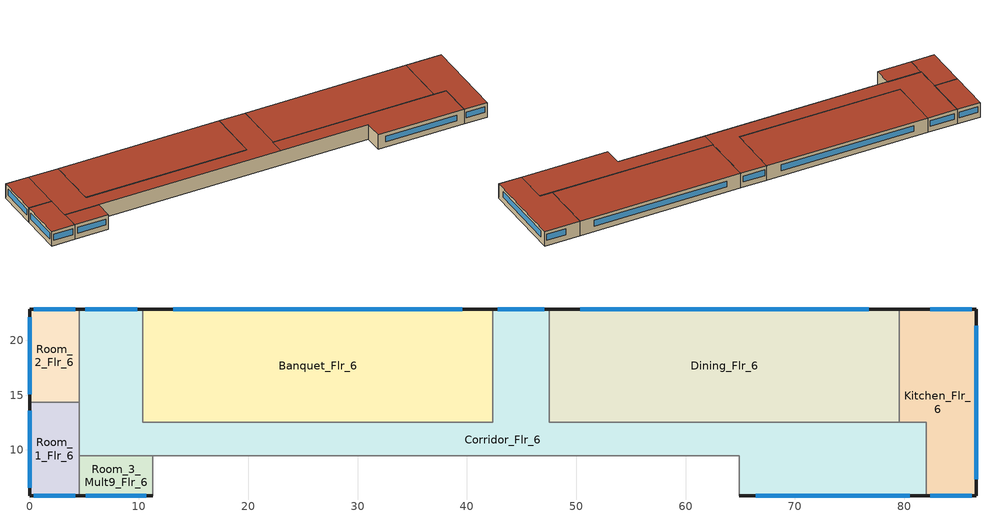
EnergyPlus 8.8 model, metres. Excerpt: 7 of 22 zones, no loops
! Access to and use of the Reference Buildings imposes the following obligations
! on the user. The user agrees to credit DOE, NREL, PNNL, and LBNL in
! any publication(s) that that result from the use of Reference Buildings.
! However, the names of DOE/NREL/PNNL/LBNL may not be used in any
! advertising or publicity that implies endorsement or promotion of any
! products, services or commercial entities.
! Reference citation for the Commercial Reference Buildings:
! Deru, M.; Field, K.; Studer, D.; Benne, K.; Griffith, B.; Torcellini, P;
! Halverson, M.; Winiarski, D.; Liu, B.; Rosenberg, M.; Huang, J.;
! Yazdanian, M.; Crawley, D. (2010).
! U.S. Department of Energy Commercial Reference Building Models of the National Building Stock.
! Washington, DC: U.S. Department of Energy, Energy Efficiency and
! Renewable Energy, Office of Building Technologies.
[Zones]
Banquet_Flr_6
 floor adiabatic (INT-FLOOR-TOPSIDE): 42.37,22.86 42.37,12.5 10.36,12.5 10.36,22.86 z16.15
 wall outside (Mass Res Ext Wall): 42.37,22.86 10.36,22.86 z16.15:19.2
 wall to Corridor_Flr_6 (int-walls): 10.36,22.86 10.36,12.5 42.37,12.5 42.37,22.86 z16.15:19.2
 window (Window Non-res Fixed): 39.57,22.86 13.16,22.86 z17.26:18.48
 roof outside (IEAD Res Roof): 10.36,22.86 10.36,12.5 42.37,12.5 42.37,22.86 z19.2
Corridor_Flr_6
 floor adiabatic (INT-FLOOR-TOPSIDE): 4.57,9.45 4.57,22.86 10.36,22.86 10.36,12.5 42.37,12.5 42.37,22.86 47.55,22.86 47.55,12.5 81.99,12.5 81.99,5.79 64.92,5.79 64.92,9.45 z16.15
 wall outside (Mass Res Ext Wall): 10.36,22.86 4.57,22.86 / 47.55,22.86 42.37,22.86 / 64.92,5.79 81.99,5.79 z16.15:19.2
 wall adiabatic (int-walls): 4.57,22.86 4.57,9.45 64.92,9.45 64.92,5.79 / 81.99,12.5 47.55,12.5 z16.15:19.2
 wall to Dining_Flr_6 (int-walls): 47.55,12.5 47.55,22.86 z16.15:19.2
 wall to Kitchen_Flr_6 (int-walls): 81.99,5.79 81.99,12.5 z16.15:19.2
 window (Window Non-res Fixed): 9.86,22.86 5.08,22.86 / 47.09,22.86 42.82,22.86 / 66.42,5.79 80.5,5.79 z17.26:18.48
 roof outside (IEAD Res Roof): 4.57,9.45 47.55,9.45 47.55,22.86 42.37,22.86 42.37,12.5 10.36,12.5 10.36,22.86 4.57,22.86 z19.2; 47.55,9.45 64.92,9.45 64.92,5.79 81.99,5.79 81.99,12.5 47.55,12.5 z19.2
Dining_Flr_6
 floor adiabatic (INT-FLOOR-TOPSIDE): 79.55,22.86 79.55,12.5 47.55,12.5 47.55,22.86 z16.15
 wall outside (Mass Res Ext Wall): 79.55,22.86 47.55,22.86 z16.15:19.2
 wall to Kitchen_Flr_6 (int-walls): 79.55,12.5 79.55,22.86 z16.15:19.2
 wall adiabatic (int-walls): 47.55,12.5 79.55,12.5 z16.15:19.2
 window (Window Non-res Fixed): 76.75,22.86 50.35,22.86 z17.26:18.48
 roof outside (IEAD Res Roof): 47.55,22.86 47.55,12.5 79.55,12.5 79.55,22.86 z19.2
Kitchen_Flr_6
 floor adiabatic (INT-FLOOR-TOPSIDE): 79.55,12.5 79.55,22.86 86.56,22.86 86.56,5.79 81.99,5.79 81.99,12.5 z16.15
 wall outside (Mass Res Ext Wall): 81.99,5.79 86.56,5.79 86.56,22.86 79.55,22.86 z16.15:19.2
 wall adiabatic (int-walls): 79.55,12.5 81.99,12.5 z16.15:19.2
 window (Window Non-res Fixed): 82.39,5.79 86.16,5.79 / 86.56,7.29 86.56,21.37 / 86.16,22.86 82.39,22.86 z17.26:18.48
 roof outside (IEAD Res Roof): 79.55,12.5 81.99,12.5 81.99,5.79 86.56,5.79 86.56,22.86 79.55,22.86 z19.2
Room_1_Flr_6
 floor adiabatic (INT-FLOOR-TOPSIDE): 4.57,14.33 4.57,5.79 0,5.79 0,14.33 z16.15
 wall outside (Mass Res Ext Wall): 0,14.33 0,5.79 4.57,5.79 z16.15:19.2
 wall adiabatic (int-walls): 4.57,5.79 4.57,14.33 z16.15:19.2
 wall to Room_2_Flr_6 (int-walls): 4.57,14.33 0,14.33 z16.15:19.2
 window (Window Res Fixed): 0.4,5.79 4.17,5.79 / 0,13.58 0,6.54 z17.26:18.48
 roof outside (IEAD Res Roof): 0,14.33 0,5.79 4.57,5.79 4.57,14.33 z19.2
Room_2_Flr_6
 floor adiabatic (INT-FLOOR-TOPSIDE): 4.57,22.86 4.57,14.33 0,14.33 0,22.86 z16.15
 wall outside (Mass Res Ext Wall): 4.57,22.86 0,22.86 0,14.33 z16.15:19.2
 wall adiabatic (int-walls): 4.57,14.33 4.57,22.86 z16.15:19.2
 window (Window Res Fixed): 4.17,22.86 0.4,22.86 / 0,22.11 0,15.07 z17.26:18.48
 roof outside (IEAD Res Roof): 0,22.86 0,14.33 4.57,14.33 4.57,22.86 z19.2
Room_3_Mult9_Flr_6
 floor adiabatic (INT-FLOOR-TOPSIDE): 11.28,9.45 11.28,5.79 4.57,5.79 4.57,9.45 z16.15
 wall outside (Mass Res Ext Wall): 4.57,5.79 11.28,5.79 z16.15:19.2
 wall adiabatic (int-walls): 11.28,5.79 11.28,9.45 4.57,9.45 4.57,5.79 z16.15:19.2
 window (Window Res Fixed): 5.16,5.79 10.69,5.79 z17.26:18.48
 roof outside (IEAD Res Roof): 4.57,9.45 4.57,5.79 11.28,5.79 11.28,9.45 z19.2
[Building]
Ref Bldg Large Hotel New2004_v1.3_5.0: North Axis {deg}=0; Terrain=City; Loads Convergence Tolerance Value=0.04; Temperature Convergence Tolerance Value {deltaC}=0.2; Solar Distribution=FullInteriorAndExterior; Maximum Number of Warmup Days=25; Minimum Number of Warmup Days=6
[Site:Location]
USA MD-BALTIMORE: Latitude {deg}=39.17; Longitude {deg}=-76.67; Time Zone {hr}=-5; Elevation {m}=47
[SizingPeriod:DesignDay] Day of Month=21; Humidity Condition Type=Wetbulb; Barometric Pressure {Pa}=100762; Rain Indicator=No; Snow Indicator=No; Daylight Saving Time Indicator=No; Solar Model Indicator=ASHRAEClearSky
Name | Month | Day Type | Maximum Dry-Bulb Temperature {C} | Daily Dry-Bulb Temperature Range {deltaC} | Wetbulb or DewPoint at Maximum Dry-Bulb {C} | Wind Speed {m/s} | Wind Direction {deg} | Sky Clearness
BALTIMORE Ann Htg 99.6% Condns DB | 1 | WinterDesignDay | -11 | 0 | -11 | 3.9 | 270 | 0
BALTIMORE Ann Clg .4% Condns WB=>MDB | 7 | SummerDesignDay | 31.3 | 10.4 | 25.6 | 4.7 | 280 | 1
[Site:WaterMainsTemperature]
Calculation Method=CORRELATION; Annual Average Outdoor Air Temperature {C}=12.56; Maximum Difference In Monthly Average Outdoor Air Temperatures {deltaC}=25.2
[Site:GroundTemperature:BuildingSurface]
19.713, 19.665, 19.706, 19.745, 20.486, 22.11, 22.459, 22.554, 22.169, 20.607, 20.047, 19.805
[Construction]
Mass Res Ext Wall: 1IN Stucco, 8IN Concrete HW, Mass Res Wall Insulation, 1/2IN Gypsum
IEAD Res Roof: Roof Membrane, IEAD Res Roof Insulation, Metal Decking
int-walls: 1/2IN Gypsum, 1/2IN Gypsum
INT-FLOOR-TOPSIDE: MAT-CC05 4 HW CONCRETE, CP02 CARPET PAD
Window Non-res Fixed: NonRes Fixed Assembly Window
Window Res Fixed: Res Fixed Assembly Window
InteriorFurnishings: Std Wood 6inch
[Material] Thermal Absorptance=0.9
Name | Roughness | Thickness {m} | Conductivity {W/m-K} | Density {kg/m3} | Specific Heat {J/kg-K} | Solar Absorptance | Visible Absorptance
Mass Res Wall Insulation | MediumRough | 0.0623673 | 0.049 | 265 | 836.8 | 0.7 | 0.7
IEAD Res Roof Insulation | MediumRough | 0.124663 | 0.049 | 265 | 836.8 | 0.7 | 0.7
Std Wood 6inch | MediumSmooth | 0.15 | 0.12 | 540 | 1210 | 0.7 | 0.7
1/2IN Gypsum | Smooth | 0.0127 | 0.16 | 784.9 | 830 | 0.92 | 0.92
1IN Stucco | Smooth | 0.0253 | 0.6918 | 1858 | 837 | 0.92 | 0.92
8IN CONCRETE HW | Rough | 0.2032 | 1.311 | 2240 | 836.8 | 0.7 | 0.7
Roof Membrane | VeryRough | 0.0095 | 0.16 | 1121.29 | 1460 | 0.7 | 0.7
Metal Decking | MediumSmooth | 0.0015 | 45.006 | 7680 | 418.4 | 0.7 | 0.3
MAT-CC05 4 HW CONCRETE | Rough | 0.1016 | 1.311 | 2240 | 836.8 | 0.7 | 0.7
[WindowMaterial:SimpleGlazingSystem] U-Factor {W/m2-K}=3.23646; Solar Heat Gain Coefficient=0.39
NonRes Fixed Assembly Window; Res Fixed Assembly Window
[Material:NoMass]
CP02 CARPET PAD: Roughness=VeryRough; Thermal Resistance {m2-K/W}=0.2165; Thermal Absorptance=0.9; Solar Absorptance=0.7; Visible Absorptance=0.8
[Zone] Type=1; Floor Area {m2}=autocalculate; Part of Total Floor Area=Yes
Name | Multiplier
Banquet_Flr_6; Corridor_Flr_6; Dining_Flr_6; Kitchen_Flr_6; Room_1_Flr_6; Room_2_Flr_6 | 1
Room_3_Mult9_Flr_6 | 9
[People] Fraction Radiant=0.3; Sensible Heat Fraction=AUTOCALCULATE; Activity Level Schedule=ACTIVITY_SCH; Enable ASHRAE 55 Comfort Warnings=No; Mean Radiant Temperature Calculation Type=ZoneAveraged; Work Efficiency Schedule=WORK_EFF_SCH; Clothing Insulation Calculation Method=ClothingInsulationSchedule; Clothing Insulation Schedule=CLOTHING_SCH; Air Velocity Schedule=AIR_VELO_SCH; Thermal Comfort Model 1 Type=FANGER
Name | Zone or ZoneList | Number of People Schedule | Number of People Calculation Method | Zone Floor Area per Person {m2/person} | Number of People
Banquet_Flr_6 People | Banquet_Flr_6 | Common_Occ_Sch | Area/Person | 1.39
Corridor_Flr_6 People | Corridor_Flr_6 | Common_Occ_Sch | Area/Person | 92.9
Dining_Flr_6 People | Dining_Flr_6 | Common_Occ_Sch | Area/Person | 1.39
Kitchen_Flr_6 People | Kitchen_Flr_6 | Common_Occ_Sch | People |  | 5.56
Room_1_Flr_6 People | Room_1_Flr_6 | GuestRoom_Occ_Sch | Area/Person | 26.01
Room_2_Flr_6 People | Room_2_Flr_6 | GuestRoom_Occ_Sch | Area/Person | 26.01
Room_3_Mult9_Flr_6 People | Room_3_Mult9_Flr_6 | GuestRoom_Occ_Sch | Area/Person | 16.35
[Lights] Design Level Calculation Method=Watts/Area; Return Air Fraction=0; Fraction Radiant=0.7; Fraction Visible=0.2; Fraction Replaceable=1; Return Air Fraction Calculated from Plenum Temperature=No
Name | Zone or ZoneList | Schedule | Watts per Zone Floor Area {W/m2}
Banquet_Flr_6_Lights | Banquet_Flr_6 | BLDG_LIGHT_SCH | 13.99
Corridor_Flr_6_Lights | Corridor_Flr_6 | BLDG_LIGHT_SCH | 5.38
Dining_Flr_6_Lights | Dining_Flr_6 | BLDG_LIGHT_SCH | 13.99
Kitchen_Flr_6_Lights | Kitchen_Flr_6 | BLDG_LIGHT_SCH | 12.91
Room_1_Flr_6_Lights | Room_1_Flr_6 | GuestRoom_Ltg_Sch_Base | 11.84
Room_2_Flr_6_Lights | Room_2_Flr_6 | GuestRoom_Ltg_Sch_Base | 11.84
Room_3_Mult9_Flr_6_Lights | Room_3_Mult9_Flr_6 | GuestRoom_Ltg_Sch_Base | 11.84
[ElectricEquipment]
Name | Zone or ZoneList | Schedule | Design Level Calculation Method | Design Level {W} | Fraction Latent | Fraction Radiant | Fraction Lost | Watts per Zone Floor Area {W/m2}
Banquet_Flr_6_MiscPlug_Equip | Banquet_Flr_6 | Kitchen_Elec_Equip_SCH | EquipmentLevel | 22492 | 0 | 0.5 | 0
Dining_Flr_6_MiscPlug_Equip | Dining_Flr_6 | Kitchen_Elec_Equip_SCH | EquipmentLevel | 22492 | 0 | 0.5 | 0
Kitchen_Flr_6_ExhFan_Equip | Kitchen_Flr_6 | Kitchen_Exhaust_SCH | EquipmentLevel | 698 | 0 | 0 | 1
Kitchen_Flr_6_MiscElec_Equip | Kitchen_Flr_6 | Kitchen_Elec_Equip_SCH | EquipmentLevel | 52481 | 0.2 | 0.5 | 0.1
Room_1_Flr_6_PlugMisc_Equip | Room_1_Flr_6 | GuestRoom_Eqp_Sch | Watts/Area |  | 0 | 0.5 | 0 | 14.3
Room_2_Flr_6_PlugMisc_Equip | Room_2_Flr_6 | GuestRoom_Eqp_Sch | Watts/Area |  | 0 | 0.5 | 0 | 14.3
Room_3_Mult9_Flr_6_PlugMisc_Equip | Room_3_Mult9_Flr_6 | GuestRoom_Eqp_Sch | Watts/Area |  | 0 | 0.5 | 0 | 14.3
[GasEquipment]
Kitchen_Flr_6_MiscGas_Equip: Zone or ZoneList=Kitchen_Flr_6; Schedule=Kitchen_Gas_Equip_SCH; Design Level Calculation Method=EquipmentLevel; Design Level {W}=166606; Fraction Latent=0.1; Fraction Radiant=0.2; Fraction Lost=0.7
[Exterior:Lights]
Exterior Facade Lighting: Schedule=ALWAYS_ON; Design Level {W}=16753; Control Option=AstronomicalClock
[Exterior:FuelEquipment]
Elevators: Fuel Use Type=Electricity; Schedule=BLDG_ELEVATORS; Design Level {W}=122222
[ZoneInfiltration:DesignFlowRate] Schedule=INFIL_QUARTER_ON_SCH; Design Flow Rate Calculation Method=Flow/ExteriorWallArea; Flow per Exterior Surface Area {m3/s-m2}=0.000302; Constant Term Coefficient=1; Temperature Term Coefficient=0; Velocity Term Coefficient=0; Velocity Squared Term Coefficient=0
Name | Zone or ZoneList
Banquet_Flr_6_Infiltration | Banquet_Flr_6
Corridor_Flr_6_Infiltration | Corridor_Flr_6
Dining_Flr_6_Infiltration | Dining_Flr_6
Kitchen_Flr_6_Infiltration | Kitchen_Flr_6
Room_1_Flr_6_Infiltration | Room_1_Flr_6
Room_2_Flr_6_Infiltration | Room_2_Flr_6
Room_3_Mult9_Flr_6_Infiltration | Room_3_Mult9_Flr_6
[InternalMass] Construction=InteriorFurnishings
Name | Zone | Surface Area {m2}
Banquet_Flr_6 Internal Mass | Banquet_Flr_6 | 663.3149
Corridor_Flr_6 Internal Mass | Corridor_Flr_6 | 824.2494
Dining_Flr_6 Internal Mass | Dining_Flr_6 | 663.3149
Kitchen_Flr_6 Internal Mass | Kitchen_Flr_6 | 206.6089
Room_1_Flr_6 Internal Mass | Room_1_Flr_6 | 78.044
Room_2_Flr_6 Internal Mass | Room_2_Flr_6 | 78.0349
Room_3_Mult9_Flr_6 Internal Mass | Room_3_Mult9_Flr_6 | 49.0611
[ZoneMixing]
Kitchen_Flr_6 Exhaust Fanmixing_0: Zone=Kitchen_Flr_6; Schedule=Always_On; Design Flow Rate Calculation Method=Flow/Zone; Design Flow Rate {m3/s}=1.84352; Source Zone=Dining_Flr_6; Delta Temperature {deltaC}=0
[UtilityCost:Charge:Simple] Season=Annual
Name | Utility Cost Charge Simple | Tariff | Source Variable | Category Variable | Cost per Unit Value or Variable
 | AnnualFuelRiderBEnergyCharge | VirginiaElec_GS-1SmallGenServ | totalEnergy | EnergyCharges | 0.0014
 | taxofsixPercent | VirginiaElec_GS-1SmallGenServ | SubTotal | Taxes | 0.06
 | MonthlyRateGasCharge | VA_EIAMonthlyRateGas | totalEnergy | EnergyCharges | VA_MonthlyGasRates
 | TaxofSixPercent | VA_EIAMonthlyRateGas | SubTotal | Taxes | 0.06
[UtilityCost:Qualify] Variable=TotalDemand; Season=Annual; Threshold Test=Count
Name | Utility Cost Qualify | Tariff | Qualify Type | Threshold Value or Variable | Number of Months
 | MinDemand500kw | VirginiaElec_GS-3LargeOnPeak | Minimum | 500 | 12
 | MaxDemand500kw | VirginiaElec_GS-2MediumDemand | Maximum | 500 | 1
 | MinDemand30kw | VirginiaElec_GS-2MediumDemand | Minimum | 30 | 12
 | MaxDemand30kw | VirginiaElec_GS-1SmallGenServ | Maximum | 30 | 1
[UtilityCost:Charge:Block] Source Variable=TotalEnergy; Category Variable=EnergyCharges
Name | Utility Cost Charge Block | Tariff | Season | Block Size Multiplier Value or Variable | Block Size 1 Value or Variable | Block 1 Cost per Unit Value or Variable | Block Size 2 Value or Variable | Block 2 Cost per Unit Value or Variable | Block Size 3 Value or Variable | Block 3 Cost per Unit Value or Variable | Block Size 4 Value or Variable | Block 4 Cost per Unit Value or Variable
 | AnnualEnergycharge | VirginiaElec_GS-2MediumDemand | Annual | TotalDemand | 150 | 0.0462 | 300 | 0.0259 | 450 | 0.0112 | remaining | 0.0027
 | SummerEnergycharge | VirginiaElec_GS-1SmallGenServ | Summer |  | 1400 | 0.0574 | remaining | 0.0629
 | WinterEnergycharge | VirginiaElec_GS-1SmallGenServ | Winter |  | 1400 | 0.0574 | remaining | 0.0369
[UtilityCost:Variable]
VA_MonthlyGasRates: Tariff=VA_EIAMonthlyRateGas; Variable Type=Currency; January Value=9.65; February Value=9.96; March Value=9.37; April Value=9.78; May Value=10.23; June Value=10.87; July Value=11.06; August Value=11.03; September Value=10.82; October Value=10.61; November Value=9.25; December Value=9.22
[Schedule:Compact]
ALWAYS_ON: Through: 12/31, For: AllDays, Until: 24:00, 1
ACTIVITY_SCH: Through: 12/31, For: AllDays, Until: 24:00, 120
AIR_VELO_SCH: Through: 12/31, For: AllDays, Until: 24:00, 0.2
BLDG_ELEVATORS: Through: 12/31, For: AllDays, Until: 04:00, 0.05, Until: 05:00, 0.1, Until: 06:00, 0.2, Until: 07:00, 0.4, Until: 09:00, 0.5, Until: 10:00, 0.35, Until: 16:00, 0.15, Until: 17:00, 0.35, Until: 19:00, 0.5, Until: 21:00, 0.4, Until: 22:00, 0.3, Until: 23:00, 0.2, Until: 24:00, 0.1
BLDG_LIGHT_SCH: Through: 12/31, For: Weekdays, Until: 01:00, 0.2, Until: 02:00, 0.15, Until: 05:00, 0.1, Until: 06:00, 0.2, Until: 07:00, 0.4, Until: 08:00, 0.5, Until: 10:00, 0.4, Until: 18:00, 0.25, Until: 19:00, 0.6, Until: 20:00, 0.8, Until: 21:00, 0.9, Until: 22:00, 0.8, Until: 23:00, 0.6, Until: 24:00, 0.3, For: Saturday, Until: 02:00, 0.2, Until: 06:00, 0.1, Until: 08:00, 0.3, Until: 10:00, 0.4, Until: 11:00, 0.3, Until: 18:00, 0.25, Until: 19:00, 0.6, Until: 22:00, 0.7, Until: 23:00, 0.6, Until: 24:00, 0.3, For: SummerDesignDay, Until: 24:00, 1, For: WinterDesignDay, Until: 24:00, 0, For: Sunday Holidays AllOtherDays, Until: 02:00, 0.3, Until: 06:00, 0.2, Until: 07:00, 0.3, Until: 09:00, 0.4, Until: 13:00, 0.3, Until: 18:00, 0.2, Until: 19:00, 0.5, Until: 20:00, 0.7, Until: 21:00, 0.8, Until: 22:00, 0.6, Until: 23:00, 0.5, Until: 24:00, 0.3
CLOTHING_SCH: Through: 04/30, For: AllDays, Until: 24:00, 1, Through: 09/30, For: AllDays, Until: 24:00, 0.5, Through: 12/31, For: AllDays, Until: 24:00, 1
GuestRoom_Eqp_Sch: Through: 12/31, For: Weekdays, Until: 06:00, 0.2, Until: 07:00, 0.62, Until: 08:00, 0.9, Until: 10:00, 0.43, Until: 17:00, 0.26, Until: 19:00, 0.51, Until: 20:00, 0.49, Until: 21:00, 0.66, Until: 22:00, 0.7, Until: 23:00, 0.35, Until: 24:00, 0.2, For: Saturday Sunday Holidays, Until: 06:00, 0.2, Until: 07:00, 0.3, Until: 08:00, 0.62, Until: 09:00, 0.9, Until: 10:00, 0.62, Until: 17:00, 0.29, Until: 18:00, 0.43, Until: 19:00, 0.51, Until: 20:00, 0.49, Until: 21:00, 0.66, Until: 22:00, 0.7, Until: 23:00, 0.35, Until: 24:00, 0.2, For: WinterDesignDay, Until: 24:00, 0, For: SummerDesignDay CustomDay1 CustomDay2, Until: 24:00, 1
GuestRoom_Ltg_Sch_Base: Through: 12/31, For: Weekdays, Until: 01:00, 0.22, Until: 02:00, 0.17, Until: 05:00, 0.11, Until: 06:00, 0.22, Until: 07:00, 0.44, Until: 08:00, 0.56, Until: 10:00, 0.44, Until: 18:00, 0.28, Until: 19:00, 0.67, Until: 20:00, 0.89, Until: 21:00, 1, Until: 22:00, 0.89, Until: 23:00, 0.67, Until: 24:00, 0.33, For: Saturday Sunday Holidays, Until: 02:00, 0.26, Until: 06:00, 0.11, Until: 08:00, 0.41, Until: 10:00, 0.56, Until: 11:00, 0.41, Until: 18:00, 0.33, Until: 19:00, 0.85, Until: 22:00, 1, Until: 23:00, 0.85, Until: 24:00, 0.41, For: WinterDesignDay, Until: 24:00, 0, For: SummerDesignDay CustomDay1 CustomDay2, Until: 24:00, 1
GuestRoom_Occ_Sch: Through: 12/31, For: Weekdays, Until: 06:00, 0.65, Until: 07:00, 0.5, Until: 09:00, 0.28, Until: 15:00, 0.13, Until: 16:00, 0.2, Until: 19:00, 0.35, Until: 21:00, 0.5, Until: 22:00, 0.58, Until: 24:00, 0.65, For: Saturday Sunday Holidays, Until: 06:00, 0.65, Until: 07:00, 0.5, Until: 09:00, 0.34, Until: 17:00, 0.2, Until: 18:00, 0.34, Until: 19:00, 0.35, Until: 21:00, 0.65, Until: 24:00, 0.5, For: WinterDesignDay, Until: 24:00, 0, For: SummerDesignDay CustomDay1 CustomDay2, Until: 24:00, 1
INFIL_QUARTER_ON_SCH: Through: 12/31, For: AllDays, Until: 24:00, 0.25
Kitchen_Elec_Equip_SCH: Through: 12/31, For: Weekday, Until: 06:00, 0.1, Until: 07:00, 0.25, Until: 09:00, 0.35, Until: 10:00, 0.25, Until: 13:00, 0.35, Until: 16:00, 0.25, Until: 19:00, 0.35, Until: 24:00, 0.25, For: Saturday, Until: 06:00, 0.1, Until: 07:00, 0.25, Until: 09:00, 0.35, Until: 10:00, 0.25, Until: 13:00, 0.35, Until: 16:00, 0.25, Until: 19:00, 0.35, Until: 24:00, 0.25, For: SummerDesignDay, Until: 24:00, 0.35, For: WinterDesignDay, Until: 24:00, 0, For: Sunday Holidays AllOtherDays, Until: 06:00, 0.1, Until: 07:00, 0.25, Until: 09:00, 0.35, Until: 10:00, 0.25, Until: 13:00, 0.35, Until: 16:00, 0.25, Until: 19:00, 0.35, Until: 24:00, 0.25
Kitchen_Gas_Equip_SCH: Through: 12/31, For: Weekdays Saturday, Until: 05:00, 0.02, Until: 06:00, 0.05, Until: 07:00, 0.1, Until: 08:00, 0.15, Until: 09:00, 0.2, Until: 10:00, 0.15, Until: 13:00, 0.25, Until: 14:00, 0.2, Until: 15:00, 0.15, Until: 16:00, 0.2, Until: 19:00, 0.3, Until: 21:00, 0.2, Until: 22:00, 0.15, Until: 23:00, 0.1, Until: 24:00, 0.05, For: SummerDesignDay, Until: 24:00, 0.25, For: WinterDesignDay, Until: 24:00, 0, For: Sunday Holidays AllOtherDays, Until: 05:00, 0.02, Until: 06:00, 0.05, Until: 07:00, 0.1, Until: 08:00, 0.15, Until: 09:00, 0.2, Until: 10:00, 0.15, Until: 13:00, 0.25, Until: 14:00, 0.2, Until: 15:00, 0.15, Until: 16:00, 0.2, Until: 19:00, 0.3, Until: 21:00, 0.2, Until: 22:00, 0.15, Until: 23:00, 0.1, Until: 24:00, 0.05
Common_Occ_Sch: Through: 12/31, For: Weekdays, Until: 05:00, 0.1, Until: 06:00, 0.3, Until: 10:00, 0.7, Until: 16:00, 0.2, Until: 18:00, 0.4, Until: 22:00, 0.2, Until: 24:00, 0.1, For: Saturday Sunday Holidays, Until: 06:00, 0.1, Until: 07:00, 0.3, Until: 10:00, 0.7, Until: 22:00, 0.2, Until: 24:00, 0.1, For: WinterDesignDay, Until: 24:00, 0, For: SummerDesignDay CustomDay1 CustomDay2, Until: 24:00, 1
WORK_EFF_SCH: Through: 12/31, For: AllDays, Until: 24:00, 0
Kitchen_Exhaust_SCH: Through: 12/31, For: AllDays, Until: 07:00, 0, Until: 24:00, 1
